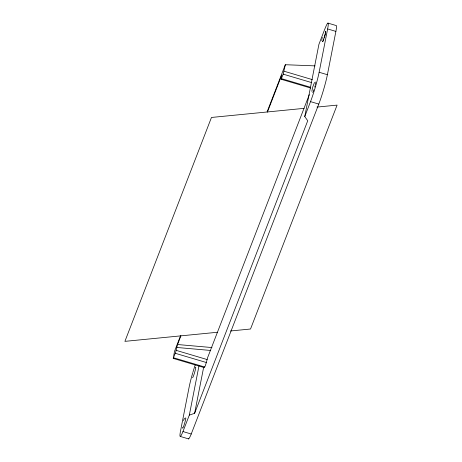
<?xml version="1.0" encoding="UTF-8"?>
<svg xmlns="http://www.w3.org/2000/svg" width="462" height="462" viewBox="0 0 462 462"><rect width="100%" height="100%" fill="white"/><g stroke="black" fill="none" stroke-linecap="round" stroke-linejoin="round"><path stroke-width="0.69" d="M321.771 40.569L321.922 39.357M204.273 367.024C204.961 369.161 207.842 356.006 208.016 356.629L309.303 94.658M180.503 335.851L174.526 351.316L173.221 358.397L175.687 352.079L177.402 344.958L180.937 335.793M192.81 372.597A21.656 1.894 -73.5 0 0 189.12 387.185L180.602 430.601A21.656 1.894 -73.5 0 0 182.773 432.022L189.328 415.09L199.047 365.54M189.328 415.09L194.618 413.334L203.644 367.325M267.417 112.11L281.514 75.658L281.791 75.219L281.139 79.262L283.194 74.151L285.331 64.72L315.078 65.881M194.618 413.334L307.732 120.767L304.753 116.551L318.919 44.352L324.688 29.424A21.656 1.894 -73.5 0 1 327.627 28.939L335.897 31.399L327.396 74.717A21.656 1.894 -73.5 0 1 318.797 104.083L191.049 434.482A21.656 1.894 -73.5 0 1 188.334 438.761M304.753 116.551L310.522 101.623A21.656 1.894 -73.5 0 0 319.127 72.257L327.627 28.939M322.112 38.479L322.372 37.451M183.449 420.628L184.523 418.26M267.134 111.787L285.331 64.72M314.507 82.455L312.745 86.983L311.838 91.349M281.139 79.262L310.782 88.069M304.077 108.356L211.469 117.458L124.902 341.36L217.51 332.259M316.996 107.086L337.098 105.111L250.531 329.013L230.428 330.988M177.564 344.525L211.989 347.557M176.703 347.459L210.406 350.433M327.939 23.1L336.209 25.56A21.656 1.894 -73.5 0 1 335.897 31.399M319.127 72.257L327.396 74.717M284.055 71.217L312.318 79.614M283.194 74.151L311.457 82.548M281.462 78.632L310.418 87.231M310.522 101.623L318.797 104.083M176.138 350.346L207.155 359.563M175.277 353.286L206.295 362.503M173.545 357.761L204.568 366.978M173.221 358.397L204.239 367.608M182.964 431.554L191.233 434.014M180.278 436.44L188.554 438.9M193.012 371.922A21.656 1.894 -73.5 0 1 195.299 364.628M195.49 367.382A5.417 0.474 -73.5 0 1 194.675 372.291A5.417 0.474 -73.5 0 1 192.55 377.414M185.557 418.023A5.417 0.474 -73.5 0 1 184.534 423.608A5.417 0.474 -73.5 0 1 182.64 427.558M325.335 31.555A5.405 0.474 -73.5 0 1 324.52 36.452A5.405 0.474 -73.5 0 1 322.401 41.563M325.739 31.537A5.417 0.474 -73.5 0 1 325.577 32.842M325.346 33.905A5.417 0.474 -73.5 0 1 324.243 37.838M323.827 39.097A5.417 0.474 -73.5 0 1 322.799 41.568M315.777 82.681A5.417 0.474 -73.5 0 1 315.413 84.546M315.096 85.788A5.417 0.474 -73.5 0 1 314.72 87.133M313.889 89.738A5.417 0.474 -73.5 0 1 313.144 91.672M312.866 92.209A5.417 0.474 -73.5 0 1 312.682 92.406M315.725 82.028A5.417 0.474 -73.5 0 1 315.806 82.178"/></g></svg>
